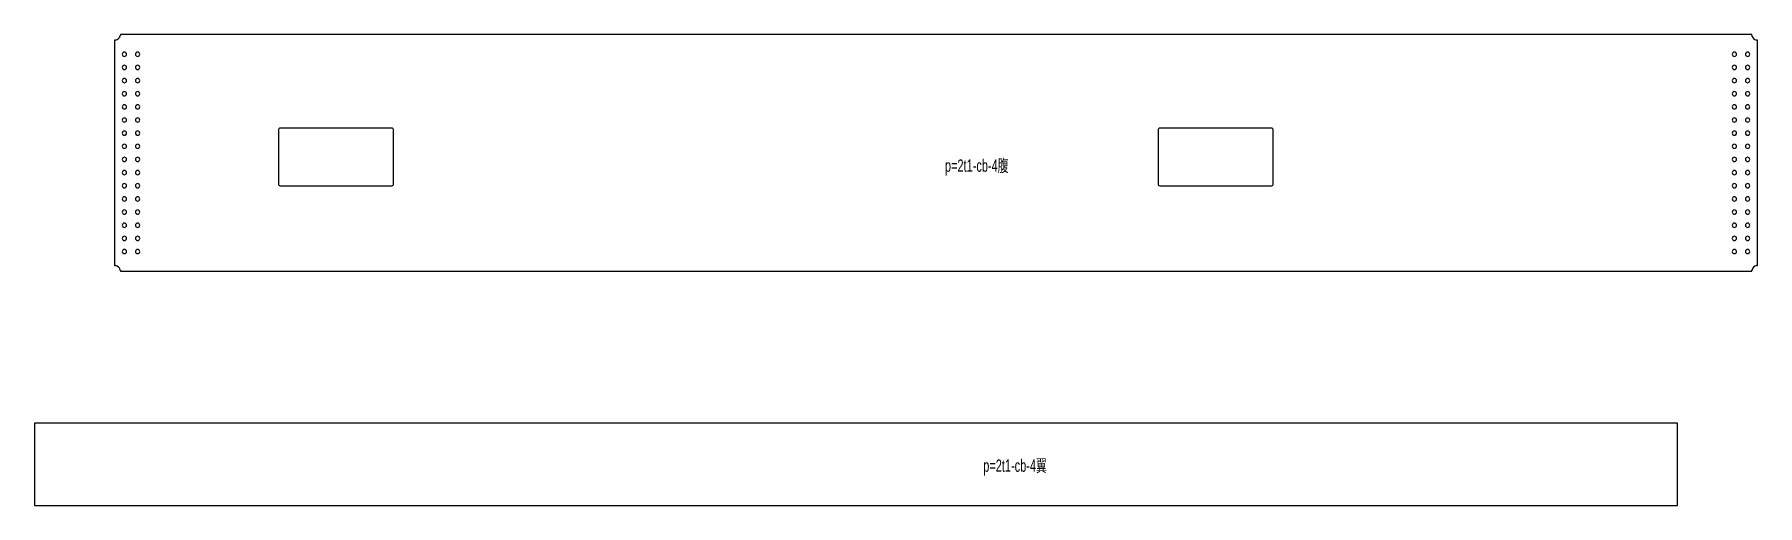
# Model space of a CAD drawing. Header units: millimetres. Extents: x 389 to 10866, y 380 to 3245.
import ezdxf

# ---------------------------------------------------------------- set-up
doc = ezdxf.new("R2010")
doc.units = ezdxf.units.MM
doc.layers.add('PartMark', color=3, linetype='Continuous', lineweight=0)
doc.styles.add('romsim', font='ARIAL.TTF')

msp = doc.modelspace()

# ---------------------------------------------------------------- linework, layer by layer
at = {"color": 7}
for p, q in [((882, 3211), (876, 3210)), ((876, 3210), (876, 1840)), ((10831, 3245), (911, 3245)), ((911, 3245), (911, 3240)), ((10832, 3240), (10831, 3245)), ((10866, 3210), (10861, 3211)), ((10866, 1840), (10866, 3210)), ((1873, 2669), (1872, 2665)), ((1872, 2665), (1872, 2335)), ((1882, 2675), (1879, 2675)), ((2562, 2675), (1882, 2675)), ((2566, 2675), (2562, 2675)), ((2572, 2665), (2572, 2669)), ((2572, 2335), (2572, 2665)), ((7222, 2669), (7221, 2665)), ((7221, 2665), (7221, 2335)), ((7231, 2675), (7228, 2675)), ((7911, 2675), (7231, 2675)), ((7914, 2675), (7911, 2675)), ((7921, 2665), (7921, 2669)), ((7921, 2335), (7921, 2665)), ((1872, 2335), (1873, 2332)), ((1879, 2326), (1882, 2325)), ((1882, 2325), (2562, 2325)), ((2562, 2325), (2566, 2326)), ((2572, 2332), (2572, 2335)), ((7221, 2335), (7222, 2332)), ((7228, 2326), (7231, 2325)), ((7231, 2325), (7911, 2325)), ((7911, 2325), (7914, 2326)), ((7921, 2332), (7921, 2335)), ((876, 1840), (882, 1840)), ((911, 1811), (911, 1805)), ((911, 1805), (10831, 1805)), ((10831, 1805), (10832, 1811)), ((10861, 1840), (10866, 1840)), ((389, 880), (389, 380)), ((10379, 880), (389, 880)), ((10379, 380), (10379, 880)), ((389, 380), (10379, 380))]:
    msp.add_line(p, q, dxfattribs=at)
for centre, radius, start, end in [((876, 3245), 35, 279, 351), ((10866, 3245), 35, 189, 261), ((936, 3125), 13, 0, 180), ((936, 3125), 13, 180, 0), ((936, 3045), 13, 0, 180), ((936, 3045), 13, 180, 0), ((1016, 3125), 13, 0, 180), ((1016, 3125), 13, 180, 0), ((1016, 3045), 13, 0, 180), ((1016, 3045), 13, 180, 0), ((10726, 3125), 13, 0, 180), ((10726, 3125), 13, 180, 0), ((10726, 3045), 13, 0, 180), ((10726, 3045), 13, 180, 0), ((10806, 3125), 13, 0, 180), ((10806, 3125), 13, 180, 0), ((10806, 3045), 13, 0, 180), ((10806, 3045), 13, 180, 0), ((936, 2965), 13, 0, 180), ((936, 2965), 13, 180, 0), ((1016, 2965), 13, 0, 180), ((1016, 2965), 13, 180, 0), ((10726, 2965), 13, 0, 180), ((10726, 2965), 13, 180, 0), ((10806, 2965), 13, 0, 180), ((10806, 2965), 13, 180, 0), ((936, 2885), 13, 0, 180), ((936, 2885), 13, 180, 0), ((1016, 2885), 13, 0, 180), ((1016, 2885), 13, 180, 0), ((10726, 2885), 13, 0, 180), ((10726, 2885), 13, 180, 0), ((10806, 2885), 13, 0, 180), ((10806, 2885), 13, 180, 0), ((936, 2805), 13, 0, 180), ((936, 2805), 13, 180, 0), ((936, 2725), 13, 0, 180), ((936, 2725), 13, 180, 0), ((1016, 2805), 13, 0, 180), ((1016, 2805), 13, 180, 0), ((1016, 2725), 13, 0, 180), ((1016, 2725), 13, 180, 0), ((10726, 2805), 13, 0, 180), ((10726, 2805), 13, 180, 0), ((10726, 2725), 13, 0, 180), ((10726, 2725), 13, 180, 0), ((10806, 2805), 13, 0, 180), ((10806, 2805), 13, 180, 0), ((10806, 2725), 13, 0, 180), ((10806, 2725), 13, 180, 0), ((936, 2645), 13, 0, 180), ((936, 2645), 13, 180, 0), ((1016, 2645), 13, 0, 180), ((1016, 2645), 13, 180, 0), ((1882, 2665), 10, 108, 162), ((2562, 2665), 10, 18, 72), ((7231, 2665), 10, 108, 162), ((7911, 2665), 10, 18, 72), ((10726, 2645), 13, 0, 180), ((10726, 2645), 13, 180, 0), ((10806, 2645), 13, 0, 180), ((10806, 2645), 13, 180, 0), ((936, 2565), 13, 0, 180), ((936, 2565), 13, 180, 0), ((1016, 2565), 13, 0, 180), ((1016, 2565), 13, 180, 0), ((10726, 2565), 13, 0, 180), ((10726, 2565), 13, 180, 0), ((10806, 2565), 13, 0, 180), ((10806, 2565), 13, 180, 0), ((936, 2485), 13, 0, 180), ((936, 2485), 13, 180, 0), ((936, 2405), 13, 0, 180), ((1016, 2485), 13, 0, 180), ((1016, 2485), 13, 180, 0), ((1016, 2405), 13, 0, 180), ((10726, 2485), 13, 0, 180), ((10726, 2485), 13, 180, 0), ((10726, 2405), 13, 0, 180), ((10806, 2485), 13, 0, 180), ((10806, 2485), 13, 180, 0), ((10806, 2405), 13, 0, 180), ((936, 2405), 13, 180, 0), ((936, 2325), 13, 0, 180), ((936, 2325), 13, 180, 0), ((1016, 2405), 13, 180, 0), ((1016, 2325), 13, 0, 180), ((1016, 2325), 13, 180, 0), ((1882, 2335), 10, 198, 252), ((2562, 2335), 10, 288, 342), ((7231, 2335), 10, 198, 252), ((7911, 2335), 10, 288, 342), ((10726, 2405), 13, 180, 0), ((10726, 2325), 13, 0, 180), ((10726, 2325), 13, 180, 0), ((10806, 2405), 13, 180, 0), ((10806, 2325), 13, 0, 180), ((10806, 2325), 13, 180, 0), ((936, 2245), 13, 0, 180), ((936, 2245), 13, 180, 0), ((1016, 2245), 13, 0, 180), ((1016, 2245), 13, 180, 0), ((10726, 2245), 13, 0, 180), ((10726, 2245), 13, 180, 0), ((10806, 2245), 13, 0, 180), ((10806, 2245), 13, 180, 0), ((936, 2165), 13, 0, 180), ((936, 2165), 13, 180, 0), ((936, 2085), 13, 0, 180), ((1016, 2165), 13, 0, 180), ((1016, 2165), 13, 180, 0), ((1016, 2085), 13, 0, 180), ((10726, 2165), 13, 0, 180), ((10726, 2165), 13, 180, 0), ((10726, 2085), 13, 0, 180), ((10806, 2165), 13, 0, 180), ((10806, 2165), 13, 180, 0), ((10806, 2085), 13, 0, 180), ((936, 2085), 13, 180, 0), ((936, 2005), 13, 0, 180), ((936, 2005), 13, 180, 0), ((1016, 2085), 13, 180, 0), ((1016, 2005), 13, 0, 180), ((1016, 2005), 13, 180, 0), ((10726, 2085), 13, 180, 0), ((10726, 2005), 13, 0, 180), ((10726, 2005), 13, 180, 0), ((10806, 2085), 13, 180, 0), ((10806, 2005), 13, 0, 180), ((10806, 2005), 13, 180, 0), ((936, 1925), 13, 0, 180), ((936, 1925), 13, 180, 0), ((1016, 1925), 13, 0, 180), ((1016, 1925), 13, 180, 0), ((10726, 1925), 13, 0, 180), ((10726, 1925), 13, 180, 0), ((10806, 1925), 13, 0, 180), ((10806, 1925), 13, 180, 0), ((876, 1805), 35, 9, 81), ((10866, 1805), 35, 99, 171)]:
    msp.add_arc(centre, radius, start, end, dxfattribs=at)

# ---------------------------------------------------------------- texts
at = {"layer": 'PartMark', "color": 7, "style": 'romsim', "width": 0.6375}
for s, p in [('p=2t1-cb-4腹', (5925, 2410)), ('p=2t1-cb-4翼', (6158, 585))]:
    msp.add_text(s, height=75, dxfattribs=at).set_placement(p)

doc.saveas('drawing.dxf')
